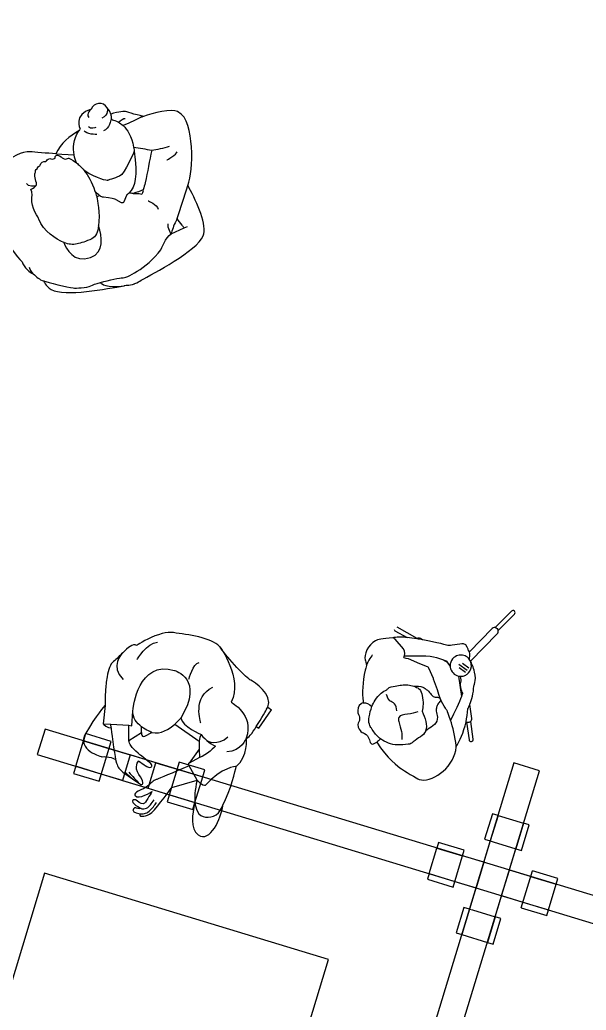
# Model space of a CAD drawing. Header units: millimetres. Extents: x 13722 to 114356, y -17117 to 61088.
# Drawn here: x 74872 to 76781, y 14825 to 18164 of the extents above; entities that cross this region are included whole.
import ezdxf

# ---------------------------------------------------------------- set-up
doc = ezdxf.new("R2010")
doc.units = ezdxf.units.MM
for name, color, linetype in [('01', 3, 'Continuous'), ('02', 250, 'Continuous'), ('03', 8, 'Continuous'), ('0_CUT', 250, 'Continuous'), ('Toffu_Outline', 8, 'Continuous')]:
    doc.layers.add(name, color=color, linetype=linetype)

# ---------------------------------------------------------------- blocks, each defined once
blk = doc.blocks.new('2r2')
at = {"layer": 'Toffu_Outline'}
for points in [[(94351.5, -4015.1), (94413.1, -4018.4)], [(94784.2, -4264.2), (94795.7, -4260.1)]]:
    blk.add_lwpolyline(points, dxfattribs=at)
for points, knots in [([(94646.7, -3889), (94618.8, -3883), (94585.3, -3872), (94585.3, -3872), (94585.3, -3872), (94563.6, -3872.9), (94536.8, -3881.3), (94533.3, -3868.8), (94525, -3860.4), (94525, -3860.4), (94518.9, -3849.7), (94507, -3843.7), (94495.2, -3845.2), (94484.5, -3846.6), (94475.3, -3853.9), (94471.3, -3864.2), (94409.1, -3884.8), (94433.6, -3930.3), (94433.6, -3930.3), (94431.9, -3932.7), (94430.4, -3935.1), (94428.9, -3937.4), (94428.9, -3937.4), (94428.9, -3937.4), (94428.8, -3937.4)], [0, 0, 0, 0, 1, 1, 1, 2, 2, 2, 3, 3, 3, 4, 4, 4, 5, 5, 5, 6, 6, 6, 7, 7, 7, 8, 8, 8, 8]), ([(94796.9, -4122.3), (94805, -4093.7), (94814.3, -4047.6), (94808.4, -3991.7), (94803.1, -3940.9), (94798.7, -3891.8), (94762.1, -3872.5), (94744, -3862.9), (94677.4, -3877.6), (94646.9, -3888.9)], [0, 0, 0, 0, 1, 1, 1, 2, 2, 2, 3, 3, 3, 3]), ([(94536.8, -3881.5), (94538, -3885.6), (94538.6, -3890.2), (94538.2, -3895.1), (94538, -3897.7), (94539.6, -3900.1), (94542.2, -3900.6), (94546.7, -3901.6), (94554.1, -3903.9), (94562.6, -3908.7), (94567.6, -3911.5), (94573, -3915.3), (94578.3, -3920.2), (94593, -3933.7), (94607.5, -3955.9), (94614, -3992.7), (94614.5, -3995.8), (94615, -3998.9), (94615.4, -4002.2), (94615.6, -4003.6), (94615.8, -4004.9), (94616, -4006.3), (94626.8, -4090.8), (94620.8, -4125.4), (94598.1, -4147.5), (94595.9, -4149.6), (94593.7, -4151.6), (94591.2, -4153.5), (94590.5, -4154), (94589.9, -4154.8), (94589.6, -4155.6), (94589.6, -4155.6), (94580.7, -4177.4), (94580.7, -4177.4), (94579.6, -4180.2), (94576.2, -4181.5), (94573.5, -4180), (94573.5, -4180), (94554.8, -4169.9), (94554.8, -4169.9), (94554.6, -4169.8), (94554.4, -4169.7), (94554.2, -4169.6), (94552, -4168.7), (94536.9, -4163.3), (94512.1, -4161.8), (94508.7, -4161.6), (94504.8, -4159.8), (94500.6, -4156.7), (94500.6, -4156.7), (94500.5, -4156.7), (94500.5, -4156.7), (94495.3, -4153), (94489.6, -4147.3), (94483.7, -4140.6), (94483.6, -4140.5), (94483.5, -4140.4), (94483.4, -4140.3)], [0, 0, 0, 0, 1, 1, 1, 2, 2, 2, 3, 3, 3, 4, 4, 4, 5, 5, 5, 6, 6, 6, 7, 7, 7, 8, 8, 8, 9, 9, 9, 10, 10, 10, 11, 11, 11, 12, 12, 12, 13, 13, 13, 14, 14, 14, 15, 15, 15, 16, 16, 16, 17, 17, 17, 18, 18, 18, 19, 19, 19, 19]), ([(94646.9, -3888.9), (94646.8, -3888.9), (94646.8, -3888.9), (94646.7, -3889), (94642.6, -3890.5), (94639.2, -3891.9), (94636.6, -3893.2), (94626.1, -3898.7), (94601.2, -3910), (94578.3, -3920.2)], [0, 0, 0, 0, 1, 1, 1, 2, 2, 2, 3, 3, 3, 3]), ([(94428.8, -3937.5), (94400.3, -3954.4), (94366.8, -3980.4), (94351.5, -4015.1), (94322.9, -4013.1), (94280.2, -4010.1), (94264.7, -4008.2), (94240.4, -4005.1), (94194.8, -4029.7), (94179.2, -4046.8), (94163.7, -4064.1), (94172.9, -4136), (94176.6, -4174.7), (94180.3, -4213.4), (94189.3, -4303.9), (94189.3, -4303.9), (94190.7, -4331.4), (94238, -4379.4), (94238, -4379.4), (94244.5, -4397), (94263.9, -4417), (94275.8, -4419.4)], [0, 0, 0, 0, 1, 1, 1, 2, 2, 2, 3, 3, 3, 4, 4, 4, 5, 5, 5, 6, 6, 6, 7, 7, 7, 7]), ([(94421.4, -4045.8), (94421.4, -4045.8), (94421.4, -4045.7), (94421.4, -4045.7), (94418.5, -4039), (94415.2, -4029.7), (94413.2, -4018.4), (94409.2, -3996.6), (94410.1, -3967.5), (94428.8, -3937.5), (94428.8, -3937.5), (94428.8, -3937.4), (94428.8, -3937.4)], [0, 0, 0, 0, 1, 1, 1, 2, 2, 2, 3, 3, 3, 4, 4, 4, 4]), ([(94616, -4006.3), (94616, -4006.3), (94583.6, -4083), (94566.7, -4090.3), (94549.9, -4097.7), (94525.7, -4104.9), (94525.7, -4104.9), (94525.7, -4104.9), (94492.5, -4102.2), (94447.1, -4071.5), (94447.1, -4071.5), (94447.1, -4071.5), (94447.1, -4071.5)], [0, 0, 0, 0, 1, 1, 1, 2, 2, 2, 3, 3, 3, 4, 4, 4, 4]), ([(94614, -3992.7), (94634.3, -3996), (94654.6, -3999.3), (94674.8, -4002.6), (94667.6, -4039.3), (94660.4, -4076), (94653.1, -4112.6), (94650.9, -4120.5), (94648.7, -4128.3), (94646.5, -4136.1)], [0, 0, 0, 0, 1, 1, 1, 2, 2, 2, 3, 3, 3, 3]), ([(94674.8, -4002.6), (94684.1, -4001.5), (94694, -3999.9), (94704.7, -3997.5), (94715.7, -3995.1), (94725.9, -3992.3), (94735, -3989.3)], [0, 0, 0, 0, 1, 1, 1, 2, 2, 2, 2]), ([(94495.8, -4258.3), (94493.1, -4278), (94486.6, -4294.9), (94473.2, -4301.4), (94453.6, -4311), (94436, -4316.2), (94423.1, -4319), (94408.9, -4322.1), (94394.1, -4320.6), (94380.7, -4314.9), (94380.1, -4314.6), (94379.5, -4314.4), (94378.9, -4314.1), (94352.4, -4302.5), (94309.4, -4277.9), (94294.9, -4235.3), (94294.9, -4235.3), (94267.1, -4192.3), (94270.6, -4166.7), (94270.6, -4166.7), (94275.8, -4144.1), (94267.1, -4135.3), (94267.1, -4135.3), (94277.8, -4131.2), (94283.3, -4124.1), (94285.8, -4120.8), (94287.2, -4117), (94286.1, -4112.6), (94282.6, -4098.5), (94277.1, -4081), (94283.4, -4077.4), (94283.4, -4077.4), (94282.4, -4066.6), (94288.6, -4066.5), (94288.6, -4066.5), (94290.9, -4057.4), (94297.9, -4055.6), (94297.9, -4055.6), (94303.5, -4040.5), (94311.8, -4040.9), (94311.8, -4040.9), (94319.7, -4042.6), (94320, -4039.1), (94320.3, -4035.6), (94331.7, -4028.1), (94335.4, -4032), (94339.2, -4035.9), (94349, -4030.4), (94349, -4030.4), (94349, -4030.4), (94348.1, -4018.4), (94357.9, -4020.2), (94367.6, -4021.9), (94373.6, -4029.2), (94375, -4030.3), (94376.4, -4031.3), (94383.8, -4033.2), (94383.8, -4033.2), (94383.8, -4033.2), (94394, -4029.6), (94394, -4029.6)], [0, 0, 0, 0, 1, 1, 1, 2, 2, 2, 3, 3, 3, 4, 4, 4, 5, 5, 5, 6, 6, 6, 7, 7, 7, 8, 8, 8, 9, 9, 9, 10, 10, 10, 11, 11, 11, 12, 12, 12, 13, 13, 13, 14, 14, 14, 15, 15, 15, 16, 16, 16, 17, 17, 17, 18, 18, 18, 19, 19, 19, 20, 20, 20, 20]), ([(94394, -4029.6), (94394, -4029.6), (94405.7, -4033.2), (94421.4, -4045.7), (94429.3, -4051.9), (94438.1, -4060.3), (94447.1, -4071.5)], [0, 0, 0, 0, 1, 1, 1, 2, 2, 2, 2]), ([(94447.1, -4071.5), (94460.2, -4087.9), (94473.4, -4110.3), (94483.7, -4140.6), (94485.7, -4146.6), (94487.7, -4152.9), (94489.5, -4159.6), (94489.9, -4161.1), (94490.3, -4162.6), (94490.7, -4164.2)], [0, 0, 0, 0, 1, 1, 1, 2, 2, 2, 3, 3, 3, 3]), ([(94584.7, -4459.3), (94587.8, -4458.7), (94590.6, -4458.2), (94593, -4457.8), (94598.9, -4457.6), (94607.3, -4456.5), (94616.4, -4453.2), (94616.7, -4453.1), (94616.9, -4453), (94617.1, -4452.9), (94617.4, -4452.8), (94617.7, -4452.7), (94617.9, -4452.6), (94627.1, -4449.5), (94634.2, -4445), (94639, -4441.5), (94680.2, -4418.6), (94826.2, -4343.5), (94848.1, -4291.6), (94862.9, -4256.5), (94828.5, -4181), (94800.5, -4129), (94799.3, -4126.9), (94798.1, -4124.7), (94796.9, -4122.5)], [0, 0, 0, 0, 1, 1, 1, 2, 2, 2, 3, 3, 3, 4, 4, 4, 5, 5, 5, 6, 6, 6, 7, 7, 7, 8, 8, 8, 8]), ([(94646.5, -4136.1), (94646.7, -4137.6), (94646.8, -4139.9), (94646, -4142.7), (94644.9, -4146.9), (94642.3, -4149.5), (94641.1, -4150.7), (94638.4, -4150.2), (94635.6, -4149.8), (94632.7, -4149.5), (94625.5, -4148.8), (94618.9, -4148.7), (94612.9, -4148.9), (94624.2, -4145.3), (94635.4, -4141.1), (94646.5, -4136.1)], [0, 0, 0, 0, 1, 1, 1, 2, 2, 2, 3, 3, 3, 4, 4, 4, 5, 5, 5, 5]), ([(94760.8, -4233.7), (94772.8, -4196.6), (94784.9, -4159.6), (94796.9, -4122.5), (94796.9, -4122.4), (94796.9, -4122.4), (94796.9, -4122.3), (94797.6, -4120.1), (94798.3, -4118), (94799, -4115.9)], [0, 0, 0, 0, 1, 1, 1, 2, 2, 2, 3, 3, 3, 3]), ([(94613.2, -4149), (94613.1, -4149), (94613, -4149), (94612.9, -4148.9), (94608.5, -4148.4), (94603.6, -4147.9), (94598.1, -4147.5)], [0, 0, 0, 0, 1, 1, 1, 2, 2, 2, 2]), ([(94740.5, -4285.2), (94741.3, -4282.3), (94742, -4279.4), (94742.9, -4276.5), (94747.6, -4260.2), (94754, -4245.9), (94760.8, -4233.7), (94765.5, -4240.9), (94770.8, -4248.3), (94777, -4255.9), (94779.4, -4258.8), (94781.8, -4261.6), (94784.2, -4264.2), (94784.2, -4264.2), (94740.5, -4285.2), (94740.5, -4285.2)], [0, 0, 0, 0, 1, 1, 1, 2, 2, 2, 3, 3, 3, 4, 4, 4, 5, 5, 5, 5]), ([(94378.9, -4314.1), (94386.2, -4333.5), (94411.6, -4385.7), (94468.6, -4364.9), (94516.1, -4347.6), (94507, -4293), (94495.8, -4258.3), (94495.8, -4258.3), (94495.7, -4258.2), (94495.7, -4258.2)], [0, 0, 0, 0, 1, 1, 1, 2, 2, 2, 3, 3, 3, 3]), ([(94310.2, -4443.8), (94310.2, -4443.8), (94310.3, -4443.8), (94310.3, -4443.8), (94312.6, -4444.7), (94315.1, -4445.5), (94317.7, -4446.2), (94343.7, -4453.6), (94409, -4468.4), (94415.1, -4468), (94415.1, -4468), (94456.9, -4467.8), (94470, -4460), (94474.5, -4457.2), (94487.2, -4453.1), (94502.3, -4448.9), (94531.4, -4440.7), (94569.5, -4432.3), (94576.3, -4433.4), (94586.6, -4435), (94655.7, -4404.4), (94705.8, -4338.4), (94705.8, -4338.4), (94722.3, -4295.6), (94740.5, -4285.2)], [0, 0, 0, 0, 1, 1, 1, 2, 2, 2, 3, 3, 3, 4, 4, 4, 5, 5, 5, 6, 6, 6, 7, 7, 7, 8, 8, 8, 8]), ([(94275.8, -4419.4), (94275.8, -4419.4), (94275.8, -4419.4), (94275.8, -4419.4), (94275.2, -4418.7), (94263.9, -4405.9), (94263, -4398.4)], [0, 0, 0, 0, 1, 1, 1, 2, 2, 2, 2]), ([(94310.3, -4443.8), (94317.9, -4457.3), (94326.5, -4467.7), (94336.2, -4472.9), (94382.4, -4497.6), (94524.8, -4470.3), (94581.8, -4459.8)], [0, 0, 0, 0, 1, 1, 1, 2, 2, 2, 2]), ([(94502.3, -4448.9), (94502.6, -4450.2), (94503.6, -4451.1), (94503.6, -4451.1), (94503.6, -4451.1), (94522.9, -4469.9), (94581.8, -4459.8), (94582.8, -4459.6), (94583.8, -4459.4), (94584.7, -4459.3)], [0, 0, 0, 0, 1, 1, 1, 2, 2, 2, 3, 3, 3, 3])]:
    blk.add_open_spline(points, degree=3, knots=knots, dxfattribs=at)
for points in [[(94471.3, -3864.2), (94471.3, -3864.2), (94452, -3880), (94462.5, -3892.3)], [(94525, -3860.4), (94525, -3860.4), (94531.2, -3884), (94506.5, -3894.8)], [(94537.5, -3899.8), (94537.5, -3899.8), (94532.1, -3931.6), (94512.7, -3937.8)], [(94562.6, -3908.7), (94570.4, -3902.1), (94581.1, -3894.1), (94585.6, -3895.6)], [(94489.9, -3950), (94489.9, -3950), (94451.8, -3950.3), (94447.2, -3937.3)], [(94486.2, -3927), (94486.2, -3927), (94469.5, -3933.6), (94461.6, -3923.9)], [(94725.7, -4035.8), (94725.7, -4035.8), (94759.1, -4017.1), (94761, -4008.4)], [(94283.3, -4124.1), (94283.3, -4124.1), (94257.8, -4128.8), (94253, -4115.1)], [(94500.5, -4156.7), (94496.9, -4157.6), (94493.2, -4158.5), (94489.5, -4159.6)], [(94490.7, -4164.2), (94490.7, -4164.2), (94501.4, -4217.4), (94495.7, -4258.2)], [(94662.4, -4173.6), (94662.4, -4173.6), (94693.4, -4185.4), (94696.8, -4201.8)], [(94740.5, -4285.2), (94740.5, -4285.2), (94727.7, -4265.3), (94730, -4250.7)], [(94275.8, -4419.4), (94287, -4431.4), (94296.3, -4438.7), (94310.2, -4443.8)]]:
    blk.add_open_spline(points, degree=3, dxfattribs=at)
blk = doc.blocks.new('90_90')
at = {"layer": '02'}
for p, q in [((12638.8, -431.1), (12618.8, -431.1)), ((12618.8, -431.1), (12618.8, -521.1)), ((12638.8, -431.1), (12638.8, -521.1)), ((12638.8, -431.1), (12728.8, -431.1)), ((12728.8, -431.1), (12728.8, -521.1)), ((12748.8, -431.1), (12728.8, -431.1)), ((12748.8, -521.1), (12748.8, -431.1)), ((12618.8, -521.1), (12748.8, -521.1)), ((12638.8, -521.1), (12638.8, -596.1)), ((12728.8, -596.1), (12728.8, -521.1)), ((12473.8, -576.1), (12473.8, -596.1)), ((12563.8, -576.1), (12473.8, -576.1)), ((12563.8, -596.1), (12473.8, -596.1)), ((12473.8, -596.1), (12473.8, -686.1)), ((12563.8, -596.1), (12563.8, -576.1)), ((12563.8, -596.1), (12563.8, -606.1)), ((12803.8, -596.1), (12563.8, -596.1)), ((12803.8, -576.1), (12803.8, -596.1)), ((12893.8, -576.1), (12803.8, -576.1)), ((12893.8, -596.1), (12803.8, -596.1)), ((12803.8, -596.1), (12803.8, -606.1)), ((12893.8, -596.1), (12893.8, -576.1)), ((12893.8, -596.1), (12893.8, -686.1)), ((12563.8, -606.1), (12563.8, -686.1)), ((12803.8, -606.1), (12803.8, -686.1)), ((12563.8, -686.1), (12473.8, -686.1)), ((12473.8, -686.1), (12473.8, -706.1)), ((12563.8, -706.1), (12563.8, -686.1)), ((12563.8, -686.1), (12803.8, -686.1)), ((12638.8, -686.1), (12638.8, -761.1)), ((12728.8, -761.1), (12728.8, -686.1)), ((12893.8, -686.1), (12803.8, -686.1)), ((12803.8, -686.1), (12803.8, -706.1)), ((12893.8, -706.1), (12893.8, -686.1)), ((12473.8, -706.1), (12563.8, -706.1)), ((12803.8, -706.1), (12893.8, -706.1)), ((12618.8, -761.1), (12618.8, -851.1)), ((12618.8, -761.1), (12748.8, -761.1)), ((12638.8, -761.1), (12638.8, -851.1)), ((12728.8, -761.1), (12728.8, -851.1)), ((12748.8, -851.1), (12748.8, -761.1)), ((12618.8, -851.1), (12638.8, -851.1)), ((12638.8, -851.1), (12728.8, -851.1)), ((12728.8, -851.1), (12748.8, -851.1))]:
    blk.add_line(p, q, dxfattribs=at)
for points in [[(12728.8, -596.1), (12638.8, -596.1)], [(12638.8, -686.1), (12728.8, -686.1)]]:
    blk.add_lwpolyline(points, dxfattribs=at)
blk = doc.blocks.new('RW')
at = {"layer": '02'}
blk.add_line((95280.6, -22727.5), (95254.4, -22813.7), dxfattribs=at)
blk.add_lwpolyline([(95254.4, -22813.7), (97153.7, -23390.7), (97179.9, -23304.6), (95280.6, -22727.5)], dxfattribs=at)
blk.add_lwpolyline([(96197.8, -25023.3), (96284, -25049.5), (96946.7, -22867.9), (96860.6, -22841.8)], close=True, dxfattribs=at)
at = {"layer": '0_CUT'}
blk.add_line((95383.6, -22852.9), (95409.8, -22766.8), dxfattribs=at)
at = {"layer": '0_CUT', "color": 7}
blk.add_lwpolyline([(95503.1, -22769), (95417, -22742.9), (95409.8, -22766.8), (95495.9, -22793), (95567.6, -22814.8), (95541.5, -22900.9), (95469.7, -22879.1), (95383.6, -22852.9), (95376.3, -22876.8), (95462.4, -22903)], close=True, dxfattribs=at)
blk.add_lwpolyline([(95541.5, -22900.9), (95627.6, -22927), (95653.7, -22840.9), (95567.6, -22814.8)], dxfattribs=at)
at = {"layer": '0_CUT'}
for points in [[(95653.7, -22840.9), (95725.5, -22862.7), (95811.6, -22888.9), (95818.9, -22865), (95732.8, -22838.8), (95692.1, -22972.7), (95778.2, -22998.9), (95785.5, -22975), (95811.6, -22888.9)], [(95627.6, -22927), (95699.3, -22948.8), (95785.5, -22975)]]:
    blk.add_lwpolyline(points, dxfattribs=at)
at = {"layer": '02', "rotation": 73.10102855420453}
blk.add_blockref('90_90', (92488.5, -35182.5), dxfattribs=at)
blk = doc.blocks.new('FWFW')
at = {"layer": 'Toffu_Outline'}
for p, q in [((109766.2, -4872.6), (109766.2, -4872.6)), ((110799.1, -4989.7), (110777.9, -4973.6)), ((110793.5, -4997.1), (110766.2, -4976.5)), ((110788.1, -5004.3), (110766.8, -4988.2)), ((110091.3, -5191.7), (110134.7, -5129.5)), ((110121.6, -5120.4), (110134.7, -5129.5)), ((109566.7, -5176.9), (109593.5, -5178.3)), ((109593.5, -5178.3), (109653.8, -5181.5)), ((109594, -5190.3), (109593.5, -5178.3)), ((109696, -5205.8), (109696.2, -5186.5)), ((110083.3, -5186.1), (110091.3, -5191.7))]:
    blk.add_line(p, q, dxfattribs=at)
for points in [[(110943.2, -4796.8), (110943.2, -4796.8), (110888.6, -4852.4), (110888.6, -4852.4)], [(110898.7, -4862.2), (110898.7, -4862.2), (110953.3, -4806.7), (110953.3, -4806.7)], [(110947.3, -4794.7), (110945.8, -4794.9), (110944.4, -4795.6), (110943.2, -4796.8)], [(110953.2, -4796.7), (110951.6, -4795.1), (110949.4, -4794.4), (110947.3, -4794.7)], [(110953.3, -4806.7), (110956, -4803.9), (110956, -4799.4), (110953.2, -4796.7)], [(109766.2, -4872.6), (109732.5, -4880.9), (109698.1, -4900.9), (109685.2, -4909)], [(109804.1, -4869.4), (109792.4, -4867.7), (109779.4, -4869.3), (109766.2, -4872.6)], [(109959.5, -4915.9), (109932.6, -4886.5), (109850.9, -4875.9), (109804.1, -4869.4)], [(110547.3, -4858.6), (110547.8, -4860.3), (110548.9, -4861.9), (110550.6, -4862.8)], [(110550.6, -4862.8), (110550.6, -4862.8), (110591.2, -4885.9), (110591.2, -4885.9)], [(110625.4, -4889.1), (110625.4, -4889.1), (110557.6, -4850.6), (110557.6, -4850.6)], [(110877.7, -4855.9), (110877.7, -4855.9), (110801.2, -4933.7), (110801.2, -4933.7)], [(110804.8, -4965.3), (110804.8, -4965.3), (110895.3, -4873.2), (110895.3, -4873.2)], [(110884.8, -4852.4), (110882.2, -4852.7), (110879.7, -4853.9), (110877.7, -4855.9)], [(110888.5, -4852.5), (110887.3, -4852.3), (110886, -4852.2), (110884.8, -4852.4)], [(110888.6, -4852.4), (110888.6, -4852.4), (110888.5, -4852.5), (110888.5, -4852.5)], [(110888.5, -4852.4), (110888.5, -4852.4), (110888.5, -4852.4), (110888.6, -4852.4)], [(110888.6, -4852.4), (110891, -4852.8), (110893.3, -4853.9), (110895.1, -4855.8)], [(110895.1, -4855.8), (110897, -4857.6), (110898.1, -4859.8), (110898.6, -4862.1)], [(110895.3, -4873.2), (110898.3, -4870.3), (110899.3, -4866.1), (110898.6, -4862.3)], [(110898.6, -4862.3), (110898.6, -4862.3), (110898.7, -4862.2), (110898.7, -4862.2)], [(109679.9, -4912.4), (109666.8, -4905.3), (109650.9, -4919.6), (109633.1, -4937.2)], [(109681.7, -4959.6), (109681.7, -4959.6), (109714.2, -4904.2), (109750.7, -4901.6)], [(110484.7, -4896.6), (110460.5, -4910.4), (110444.3, -4944), (110450.5, -4961.6)], [(110542.8, -4886.4), (110508.2, -4890.9), (110491, -4893.1), (110484.7, -4896.6)], [(110564.9, -4884.7), (110555, -4884.9), (110547.4, -4885.8), (110542.8, -4886.4)], [(110550.8, -4891.3), (110548.3, -4889.2), (110545.5, -4887.6), (110542.8, -4886.4)], [(110579.7, -4923.5), (110579.7, -4923.5), (110550.8, -4891.3), (110550.8, -4891.3)], [(110591.5, -4886.1), (110585, -4885.3), (110575.9, -4884.5), (110564.9, -4884.7)], [(110591.2, -4885.9), (110591.2, -4885.9), (110591.5, -4886.1), (110591.5, -4886.1)], [(110624.2, -4890.1), (110613, -4888.4), (110601.9, -4886.9), (110591.2, -4885.9)], [(110624.2, -4890.1), (110624.5, -4889.7), (110625, -4889.4), (110625.4, -4889.1)], [(110643.6, -4893.4), (110637.2, -4892.2), (110630.7, -4891.1), (110624.2, -4890.1)], [(110625.5, -4889.2), (110625.5, -4889.2), (110625.4, -4889.1), (110625.4, -4889.1)], [(110625.4, -4889.1), (110625.4, -4889.1), (110625.4, -4889.1), (110625.4, -4889.1)], [(110629, -4888), (110627.8, -4888.2), (110626.6, -4888.6), (110625.5, -4889.2)], [(110636.8, -4889.5), (110634.4, -4888.1), (110631.6, -4887.6), (110629, -4888)], [(110643.6, -4893.4), (110643.6, -4893.4), (110636.8, -4889.5), (110636.8, -4889.5)], [(110643.9, -4893.5), (110643.9, -4893.5), (110643.6, -4893.4), (110643.6, -4893.4)], [(110730.9, -4913.2), (110730.9, -4913.2), (110689.8, -4901.9), (110643.9, -4893.5)], [(110781.6, -4906.9), (110769.7, -4906.7), (110730.9, -4913.2), (110730.9, -4913.2)], [(110797.5, -4928.8), (110797.5, -4928.8), (110793.4, -4907.2), (110781.6, -4906.9)], [(109632.9, -4937.4), (109630.1, -4940.2), (109589.4, -4982.2), (109634.5, -5027.2)], [(109632.9, -4937.4), (109623.1, -4947.1), (109612.7, -4957.9), (109601.9, -4966.5)], [(109633.1, -4937.2), (109633, -4937.3), (109633, -4937.3), (109632.9, -4937.4)], [(109685.2, -4909), (109681.8, -4911.1), (109679.9, -4912.4), (109679.9, -4912.4)], [(109959.4, -4916), (109959.4, -4916), (110039.9, -5024.6), (109998.3, -5103.5)], [(109963.7, -4921.3), (109962.5, -4919.5), (109961.1, -4917.6), (109959.5, -4915.9)], [(110064.5, -5029.8), (110053.1, -5025.1), (109985.1, -4954.9), (109963.7, -4921.3)], [(110582.5, -4947.3), (110586, -4936.9), (110579.7, -4923.5), (110579.7, -4923.5)], [(110801.2, -4933.7), (110800.4, -4931.6), (110799.2, -4929.8), (110797.5, -4928.8)], [(110800.8, -4958.7), (110801.2, -4956.9), (110804.3, -4942.3), (110801.2, -4933.7)], [(110801.2, -4933.7), (110801.2, -4933.7), (110801.2, -4933.7), (110801.2, -4933.7)], [(109601.9, -4966.5), (109591.3, -4975), (109584.6, -4995.4), (109580.5, -5018.4)], [(109668.2, -5125.3), (109668.2, -5125.3), (109684.6, -4960.8), (109808, -4996.7)], [(109856, -5026.2), (109856, -5026.2), (109870.2, -4973.3), (109890.2, -4970.1)], [(110450.5, -4961.6), (110451.5, -4964.3), (110454.6, -4971.2), (110454.1, -4980.7)], [(110475, -4943.8), (110475, -4943.8), (110457, -4966.2), (110454.1, -4980.7)], [(110603.6, -4961.5), (110597, -4955.4), (110576.4, -4956.1), (110579.7, -4952.3)], [(110579.7, -4952.3), (110580.9, -4950.8), (110581.8, -4949.1), (110582.4, -4947.3)], [(110582.4, -4947.3), (110582.4, -4947.3), (110582.5, -4947.3), (110582.5, -4947.3)], [(110582.5, -4947.3), (110610.4, -4946.7), (110669.9, -4946.4), (110690, -4952.9)], [(110625.9, -4971.6), (110625.9, -4971.6), (110603.6, -4961.5), (110603.6, -4961.5)], [(110662.1, -4985.9), (110662.1, -4985.9), (110625.9, -4971.6), (110625.9, -4971.6)], [(110690, -4952.9), (110690, -4952.9), (110710.2, -4959.6), (110710.2, -4959.6)], [(110710.2, -4959.5), (110710.2, -4959.5), (110723.5, -4963.9), (110723.5, -4963.9)], [(110710.2, -4959.6), (110710.2, -4959.6), (110726.7, -4969), (110726.7, -4969)], [(110723.5, -4963.9), (110723.5, -4963.9), (110724.6, -4965.8), (110726.5, -4968.7)], [(110726.7, -4969), (110729.3, -4972.9), (110733, -4978.6), (110736.7, -4983.5)], [(110749.2, -4953.3), (110742.7, -4958.8), (110738.3, -4966.4), (110736.9, -4974.9)], [(110767.4, -4945.2), (110760.4, -4946.2), (110754.2, -4949.1), (110749.2, -4953.3)], [(110787.1, -4948.1), (110781.1, -4945.4), (110774.4, -4944.2), (110767.4, -4945.2)], [(110800.8, -4958.7), (110797.2, -4954.1), (110792.5, -4950.5), (110787.1, -4948.1)], [(110800.7, -4958.9), (110800.7, -4958.9), (110800.7, -4958.8), (110800.8, -4958.7)], [(110804.8, -4965.3), (110803.7, -4962.9), (110802.3, -4960.7), (110800.8, -4958.7)], [(110819, -5002.6), (110814.7, -4984.5), (110808.8, -4972.1), (110804.8, -4965.3)], [(110807.8, -4975.8), (110807.3, -4972.1), (110806.3, -4968.5), (110804.8, -4965.3)], [(109808, -4996.7), (109808, -4996.7), (109909.5, -5025.9), (109828.5, -5157.2)], [(110450.4, -4995.5), (110440.6, -5037.4), (110440.3, -5073.6), (110442.9, -5100.9)], [(110454.1, -4980.7), (110453.7, -4987), (110451.9, -4992.1), (110450.4, -4995.5)], [(110665, -4988.8), (110664.4, -4987.5), (110663.4, -4986.4), (110662.1, -4985.9)], [(110680.1, -5023.7), (110680.1, -5023.7), (110665, -4988.8), (110665, -4988.8)], [(110736.9, -4974.9), (110736.4, -4978.4), (110736.4, -4980.4), (110736.7, -4983.5)], [(110736.7, -4983.5), (110736.7, -4984.2), (110736.7, -4985), (110736.8, -4985.7)], [(110736.8, -4985.7), (110738.9, -5001), (110750.5, -5012.7), (110764.7, -5015.8)], [(110815.9, -5050.1), (110815.9, -5050.1), (110825.9, -5031.8), (110819, -5002.6)], [(109580.5, -5018.4), (109577.7, -5034), (109576, -5050.7), (109575, -5065.8)], [(110121.6, -5120.4), (110141, -5078.5), (110075.3, -5034.2), (110064.5, -5029.8)], [(110680.5, -5026.5), (110680.7, -5025.5), (110680.5, -5024.5), (110680.1, -5023.7)], [(110702.7, -5090.4), (110697.2, -5077), (110690.8, -5049.2), (110680.5, -5026.5)], [(110764.7, -5015.8), (110764.7, -5015.8), (110764.7, -5015.8), (110764.7, -5015.8)], [(110764.7, -5015.8), (110764.7, -5015.8), (110774.4, -5084.7), (110774.4, -5084.7)], [(110764.7, -5015.8), (110766.6, -5016.2), (110768.6, -5016.5), (110770.5, -5016.6)], [(110770.8, -5037.5), (110765.8, -5046), (110778.2, -5075.1), (110778.2, -5075.1)], [(110770.5, -5016.6), (110772.7, -5016.7), (110775, -5016.6), (110777.3, -5016.3)], [(110770.5, -5016.6), (110772.3, -5024.3), (110773.4, -5033.2), (110770.8, -5037.5)], [(110777.3, -5016.3), (110781.6, -5015.7), (110785.6, -5014.3), (110789.2, -5012.4)], [(109575, -5066.2), (109573.6, -5087.9), (109573.6, -5106.1), (109573.7, -5112.2)], [(109575, -5065.8), (109575, -5065.8), (109574.9, -5066), (109574.9, -5066)], [(109896, -5173.6), (109896, -5173.6), (109866.8, -5085.3), (109936.8, -5052.7)], [(110483.9, -5096.8), (110489.3, -5088), (110495.7, -5079.7), (110503.7, -5073.5)], [(110503.7, -5073.5), (110509.7, -5068.8), (110516.6, -5065.3), (110523.6, -5062)], [(110523.6, -5062), (110524.3, -5060.9), (110525.1, -5059.8), (110526, -5058.9)], [(110526, -5058.9), (110532, -5052.1), (110541.8, -5051.1), (110551.1, -5049.7)], [(110551.1, -5049.7), (110566.2, -5047.4), (110580.2, -5044), (110594.2, -5045.4)], [(110594.2, -5045.4), (110600.9, -5046.1), (110607.6, -5047.8), (110614.2, -5050.1)], [(110614.1, -5050.1), (110614.2, -5050.1), (110614.2, -5050.1), (110614.2, -5050.1)], [(110614.2, -5050.1), (110625, -5049.6), (110635.4, -5049.7), (110644.4, -5053.4)], [(110614.2, -5050.1), (110616.2, -5050.8), (110618.1, -5051.5), (110620.1, -5052.3)], [(110620.1, -5052.3), (110624.8, -5054.3), (110629.6, -5056.4), (110633, -5059.8)], [(110633, -5059.8), (110638.4, -5065.2), (110640.3, -5073.7), (110641.9, -5081.8)], [(110644.4, -5053.4), (110655.6, -5057.9), (110664.6, -5068), (110673, -5078.2)], [(110802.9, -5110.8), (110808.7, -5096), (110816.1, -5072.9), (110815.9, -5050.1)], [(109998.3, -5103.5), (109998.3, -5103.5), (110076.9, -5146.1), (110049.5, -5225)], [(110443.4, -5106.5), (110440.8, -5106.9), (110438.3, -5107.8), (110436.1, -5109.1)], [(110442.9, -5100.9), (110442.9, -5100.9), (110443.4, -5106.5), (110443.4, -5106.5)], [(110443.4, -5106.5), (110452.6, -5105.1), (110464.1, -5109.3), (110472.9, -5118.9)], [(110472.9, -5118.9), (110475.9, -5111.2), (110479.6, -5103.9), (110483.9, -5096.8)], [(110533.5, -5099.5), (110527.2, -5094.5), (110524.7, -5086.2), (110522.1, -5077.9)], [(110549, -5109.1), (110544.8, -5105.2), (110538.1, -5103.3), (110533.5, -5099.5)], [(110641.9, -5081.8), (110643.9, -5091.9), (110645.4, -5101.4), (110645.1, -5110.9)], [(110673, -5078.2), (110675.7, -5081.4), (110678.3, -5084.6), (110682.1, -5085.8)], [(110682.1, -5085.8), (110686.5, -5087.3), (110692.6, -5086.1), (110697.4, -5087.6)], [(110703.6, -5098.9), (110702.4, -5103.5), (110697.9, -5106.4), (110695.1, -5110.2)], [(110697.4, -5087.6), (110699.9, -5088.5), (110702, -5090), (110703.1, -5092.2)], [(110703.4, -5092), (110703.2, -5091.5), (110702.9, -5091), (110702.7, -5090.4)], [(110703.1, -5092.2), (110704.1, -5094.2), (110704.2, -5096.8), (110703.6, -5098.9)], [(110720.5, -5123.9), (110715.4, -5116), (110708.6, -5104.4), (110703.4, -5092)], [(110774.4, -5084.9), (110767.2, -5102.5), (110751.5, -5140), (110737.8, -5164.6)], [(110778.2, -5075.1), (110778.2, -5075.1), (110776.8, -5078.8), (110774.4, -5084.7)], [(110774.4, -5084.7), (110774.4, -5084.7), (110774.4, -5084.9), (110774.4, -5084.9)], [(109573.6, -5114.6), (109573.6, -5114.6), (109566.7, -5176.9), (109566.7, -5176.9)], [(109573.6, -5112.2), (109573.6, -5113.7), (109573.6, -5114.6), (109573.6, -5114.6)], [(109663.8, -5183.2), (109663.8, -5183.2), (109667.5, -5133.7), (109667.5, -5133.7)], [(109696.3, -5186.4), (109680.6, -5174.4), (109665.8, -5156.8), (109667.5, -5133.7)], [(109667.5, -5133.7), (109667.5, -5133.7), (109668.2, -5125.3), (109668.2, -5125.3)], [(110083.3, -5186.1), (110100.6, -5158.7), (110117.8, -5127.1), (110117.8, -5127.1)], [(110117.8, -5127.1), (110119.3, -5124.9), (110120.6, -5122.6), (110121.6, -5120.4)], [(110436.1, -5109.1), (110426.1, -5115.2), (110424.2, -5130.5), (110425.8, -5140)], [(110425.8, -5140), (110427.3, -5149.3), (110431.9, -5151.2), (110431.5, -5160.2)], [(110463.8, -5152.9), (110465.7, -5141.1), (110468.7, -5129.7), (110472.9, -5118.9)], [(110556.8, -5133), (110555.8, -5123.8), (110554.8, -5114.5), (110549, -5109.1)], [(110628, -5136.4), (110617.4, -5139.4), (110606.8, -5142.3), (110593.2, -5144.2)], [(110645.1, -5110.9), (110644.9, -5118.7), (110643.5, -5126.6), (110642.1, -5134.5)], [(110642.1, -5134.5), (110647, -5145.5), (110651.9, -5156.4), (110654.6, -5168.9)], [(110690.8, -5120.7), (110689.8, -5124.9), (110689.1, -5129.3), (110689.4, -5133.6)], [(110689.4, -5133.6), (110690, -5140.6), (110693.1, -5147.4), (110693.4, -5154.4)], [(110695.1, -5110.2), (110692.9, -5113.3), (110691.7, -5116.9), (110690.8, -5120.7)], [(110727.2, -5134), (110727.2, -5134), (110724.4, -5130.1), (110720.5, -5123.9)], [(110737.8, -5164.6), (110732, -5146.2), (110727.2, -5134), (110727.2, -5134)], [(110790.1, -5170), (110793, -5156.5), (110795.1, -5141.9), (110796, -5126.3)], [(110796, -5126.3), (110796, -5126.3), (110798.8, -5120.8), (110802.4, -5112)], [(110803.1, -5111.9), (110803.1, -5111.9), (110802.9, -5110.8), (110802.9, -5110.8)], [(110809.6, -5158.3), (110809.6, -5158.3), (110803.1, -5111.9), (110803.1, -5111.9)], [(109809.5, -5177.3), (109820, -5168), (109827, -5159.5), (109828.7, -5157.3)], [(109828.7, -5157.3), (109829, -5157), (109829.1, -5156.8), (109829.1, -5156.8)], [(109829.1, -5156.8), (109832.9, -5186.3), (109897.5, -5212.6), (109897.5, -5212.6)], [(110431.5, -5160.2), (110431.2, -5169.5), (110426.2, -5170.5), (110425.9, -5179.5)], [(110464.3, -5178.4), (110461.8, -5170.5), (110462.5, -5161.6), (110463.8, -5152.9)], [(110563.1, -5155.6), (110561.8, -5159.3), (110562.3, -5164.2), (110563.2, -5168.9)], [(110593.2, -5144.2), (110581, -5146), (110566.4, -5146.8), (110563.1, -5155.6)], [(110563.2, -5168.9), (110565.6, -5181.4), (110570.1, -5191.8), (110572.2, -5203.1)], [(110654.6, -5168.9), (110657, -5179.9), (110657.5, -5192.1), (110653.9, -5201.3)], [(110693.4, -5154.4), (110693.9, -5163.3), (110689.9, -5172.7), (110683.7, -5179.4)], [(110756.9, -5251.4), (110753.8, -5220.3), (110745, -5187.5), (110737.8, -5164.6)], [(110757.1, -5253.4), (110768.1, -5235.2), (110782.1, -5206.7), (110790.1, -5170)], [(110790.1, -5170), (110790.6, -5170.3), (110791.2, -5170.7), (110791.8, -5171)], [(110791.8, -5171), (110791.8, -5171), (110791.8, -5171.1), (110791.8, -5171.1)], [(110791.8, -5171.1), (110791.8, -5171.1), (110800, -5230.3), (110800, -5230.3)], [(110799, -5172.2), (110796.5, -5172.6), (110794, -5172.2), (110791.9, -5171.1)], [(110805.7, -5169.1), (110803.9, -5170.7), (110801.6, -5171.9), (110799, -5172.2)], [(110805.7, -5169.1), (110808.6, -5166.4), (110810.1, -5162.4), (110809.6, -5158.3)], [(110814, -5228.4), (110814, -5228.4), (110805.7, -5169.1), (110805.7, -5169.1)], [(109566.7, -5176.9), (109566.7, -5176.9), (109582, -5191.8), (109594, -5190.3)], [(109594, -5190.3), (109594, -5190.3), (109604.7, -5280.5), (109608.9, -5296.5)], [(109653.3, -5232.5), (109653.3, -5232.5), (109653.8, -5181.5), (109653.8, -5181.5)], [(109653.3, -5232.5), (109653.3, -5232.5), (109696, -5205.8), (109696, -5205.8)], [(109653.8, -5181.5), (109653.8, -5181.5), (109663.8, -5183.2), (109663.8, -5183.2)], [(109696, -5205.8), (109696, -5205.8), (109696.1, -5211.6), (109696.1, -5211.6)], [(109730.9, -5205.6), (109730.9, -5205.6), (109713.1, -5199.2), (109696.3, -5186.4)], [(109707.6, -5218.4), (109707.6, -5218.4), (109731, -5205.7), (109731, -5205.7)], [(109730.9, -5205.6), (109761.2, -5213.6), (109790.5, -5194.2), (109809, -5177.7)], [(109731, -5205.7), (109731, -5205.7), (109730.9, -5205.6), (109730.9, -5205.6)], [(109809, -5177.7), (109809, -5177.7), (109809.2, -5177.9), (109809.2, -5177.9)], [(109809.2, -5177.9), (109809.2, -5177.9), (109891, -5234.9), (109891, -5234.9)], [(110049.5, -5225), (110054.8, -5227.9), (110069.1, -5208.4), (110083.3, -5186.1)], [(110425.9, -5179.5), (110425.5, -5191.3), (110433.7, -5200.2), (110435.6, -5202.1)], [(110435.6, -5202.1), (110442.3, -5209), (110446, -5206.7), (110453.1, -5212.4)], [(110471.3, -5191.9), (110468.5, -5187.6), (110465.8, -5183.2), (110464.3, -5178.4)], [(110495.5, -5222), (110485.9, -5213.4), (110478.3, -5202.9), (110471.3, -5191.9)], [(110572.2, -5203.1), (110573.8, -5211.7), (110573.9, -5220.8), (110574.1, -5229.8)], [(110653.5, -5202.4), (110646.8, -5217.5), (110628, -5223.8), (110611.9, -5237.3)], [(110653.9, -5201.3), (110653.8, -5201.7), (110653.6, -5202.1), (110653.5, -5202.4)], [(110661.4, -5195.3), (110658.8, -5197.2), (110656.3, -5199.2), (110653.9, -5201.3)], [(110683.7, -5179.4), (110677.4, -5186.2), (110668.8, -5190), (110661.4, -5195.3)], [(109658.1, -5246.1), (109655.7, -5240.8), (109653.3, -5232.5), (109653.3, -5232.5)], [(109696.1, -5211.6), (109696.2, -5217.5), (109702.5, -5221.2), (109707.6, -5218.4)], [(109891, -5234.9), (109890.1, -5243.5), (109890, -5253), (109890.2, -5261.7)], [(109897.1, -5213.2), (109894.1, -5217.9), (109891.9, -5226), (109891, -5234.9)], [(109896.9, -5213), (109896.9, -5213), (109897, -5213.1), (109897.1, -5213.2)], [(109897.5, -5212.6), (109897.3, -5212.8), (109897.2, -5213), (109897.1, -5213.2)], [(109897.1, -5213.2), (109898.4, -5214.7), (109906.3, -5223.8), (109916.4, -5232.9)], [(109916.4, -5232.9), (109916.4, -5232.9), (109916.4, -5232.9), (109916.5, -5232.9)], [(109916.5, -5232.9), (109918.2, -5233.9), (109952.5, -5253.5), (109987.5, -5220.3)], [(109916.5, -5232.9), (109925.7, -5241.2), (109936.7, -5249.4), (109946.1, -5251.8)], [(110049.4, -5225.1), (110049.4, -5225.1), (110032.9, -5269.7), (109984.4, -5271.2)], [(110015.5, -5320.7), (110056.8, -5286.2), (110049.5, -5225), (110049.5, -5225)], [(110049.5, -5225), (110049.4, -5225), (110049.4, -5225.1), (110049.4, -5225.1)], [(110453.1, -5212.4), (110467.1, -5223.4), (110462.7, -5240.4), (110471.5, -5244.2)], [(110471.5, -5244.2), (110474.7, -5245.6), (110480, -5245.4), (110489.3, -5238.4)], [(110489.4, -5238.4), (110489.4, -5238.4), (110489.3, -5238.4), (110489.3, -5238.4)], [(110489.3, -5238.4), (110522.7, -5292.3), (110562.9, -5322.8), (110572.3, -5329)], [(110501.8, -5227.2), (110497, -5232.1), (110492.9, -5235.7), (110489.4, -5238.4)], [(110501.8, -5227.2), (110499.6, -5225.6), (110497.5, -5223.8), (110495.5, -5222)], [(110558.3, -5248), (110538.3, -5246.9), (110517.9, -5239.4), (110501.8, -5227.2)], [(110611.9, -5237.3), (110606.6, -5241.6), (110601.7, -5246.7), (110596.4, -5245.8)], [(110800, -5230.3), (110800.5, -5234.2), (110804.1, -5236.9), (110808, -5236.3)], [(110808, -5236.3), (110811.8, -5235.8), (110814.5, -5232.3), (110814, -5228.4)], [(109668.3, -5260), (109664, -5255.6), (109660.7, -5251.7), (109658.1, -5246.1)], [(109693.4, -5282.9), (109692.4, -5282.2), (109680.2, -5272.5), (109668.3, -5260)], [(109890.2, -5261.7), (109890.2, -5261.7), (109857, -5309.3), (109857, -5309.3)], [(109890.2, -5261.7), (109890.6, -5277), (109892, -5289.9), (109892, -5289.9)], [(109946.1, -5251.8), (109946.1, -5251.8), (109914.5, -5284), (109892, -5289.9)], [(110594.5, -5245.1), (110582.5, -5246.9), (110570.5, -5248.6), (110558.3, -5248)], [(110596.4, -5245.8), (110595.8, -5245.7), (110595.2, -5245.4), (110594.5, -5245.1)], [(110632, -5363.9), (110670.9, -5378), (110743.5, -5327.5), (110755.4, -5267.2)], [(110755.4, -5267.2), (110756.6, -5261.1), (110756.9, -5256.1), (110757, -5253.5)], [(110757.1, -5253.4), (110757.1, -5252.7), (110757, -5252.1), (110756.9, -5251.4)], [(110757, -5253.5), (110757.1, -5253.5), (110757.1, -5253.5), (110757.1, -5253.4)], [(109564, -5288.3), (109583.3, -5283.5), (109608.9, -5296.5), (109608.9, -5296.5)], [(109608.9, -5296.5), (109608.9, -5296.5), (109612.4, -5309.5), (109612.4, -5309.5)], [(109687.4, -5347.3), (109670.3, -5322.4), (109686.5, -5302), (109686.5, -5302)], [(109686.5, -5302), (109686.5, -5302), (109705.6, -5314.9), (109705.6, -5314.9)], [(109731, -5319.2), (109732.8, -5312.5), (109721.4, -5304.9), (109693.4, -5282.9)], [(109892, -5289.9), (109892, -5289.9), (109857, -5309.3), (109857, -5309.3)], [(109639.5, -5338.1), (109648.4, -5346.1), (109657.3, -5354.2), (109666.1, -5362.2)], [(109654.1, -5340.1), (109666.1, -5353), (109678.1, -5366), (109690.2, -5378.9)], [(109705.6, -5314.9), (109705.6, -5314.9), (109722, -5327.6), (109728.8, -5322.5)], [(109728.8, -5322.5), (109730.5, -5321.3), (109731, -5319.5), (109731, -5319.2)], [(109856.8, -5318.3), (109798.8, -5343), (109757.4, -5360.5), (109747.7, -5364.2)], [(109856.9, -5309.4), (109856.9, -5309.4), (109853.6, -5311.3), (109853.6, -5311.3)], [(109853.6, -5311.3), (109853.6, -5311.3), (109856.8, -5318.3), (109856.8, -5318.3)], [(109883.5, -5366.2), (109883.5, -5366.2), (109856.8, -5318.3), (109856.8, -5318.3)], [(109857, -5309.3), (109857, -5309.3), (109856.9, -5309.4), (109856.9, -5309.4)], [(110015.4, -5320.8), (110015.4, -5320.8), (109965.5, -5321.8), (109910.5, -5385)], [(109970.3, -5450.8), (109997.3, -5401.6), (110013.5, -5329.3), (110015.2, -5321.6)], [(110015.2, -5321.6), (110015.3, -5321.2), (110015.4, -5321), (110015.4, -5320.9)], [(110015.4, -5320.9), (110015.4, -5320.8), (110015.5, -5320.7), (110015.5, -5320.7)], [(110572.3, -5329), (110585.2, -5337.4), (110601.7, -5347.1), (110601.7, -5347.1)], [(109694.3, -5381.8), (109704.6, -5382.1), (109704.6, -5372.3), (109687.4, -5347.3)], [(109735.5, -5370.3), (109730.1, -5373.9), (109726.9, -5377.3), (109724.8, -5379.5)], [(109747.7, -5364.2), (109746.1, -5364.8), (109741.2, -5366.5), (109735.5, -5370.3)], [(109798.9, -5390.9), (109798.9, -5390.9), (109883.5, -5366.2), (109883.5, -5366.2)], [(109883.5, -5366.2), (109876.3, -5400.5), (109874.6, -5425.6), (109876.5, -5444.1)], [(109910.5, -5385), (109910.5, -5385), (109900.4, -5386.1), (109883.5, -5366.2)], [(110601.7, -5347.1), (110619, -5357.2), (110627.6, -5362.3), (110632, -5363.9)], [(109691.5, -5400.4), (109682.3, -5404.9), (109675.5, -5408.4), (109674.3, -5414.4)], [(109674.6, -5418.8), (109686, -5434.5), (109731.5, -5404.9), (109731.5, -5404.9)], [(109690.2, -5378.9), (109690.2, -5378.9), (109694.3, -5381.8), (109694.3, -5381.8)], [(109702.9, -5395.5), (109698, -5397.3), (109694.1, -5399.1), (109691.5, -5400.4)], [(109724.8, -5379.5), (109720.4, -5383.9), (109713.5, -5389.7), (109702.9, -5395.5)], [(109666.9, -5433.9), (109657.9, -5443.4), (109694.8, -5462.2), (109694.8, -5462.2)], [(109674.3, -5414.4), (109674, -5416.3), (109674.3, -5417.9), (109674.6, -5418.8)], [(109726.4, -5449.8), (109729.3, -5445.8), (109733.7, -5440.1), (109739.5, -5432.6)], [(109667.4, -5467.1), (109664.8, -5476.4), (109690.6, -5480.3), (109691.7, -5480.4)], [(109677, -5460.3), (109677, -5460.3), (109670, -5457.5), (109667.4, -5467.1)], [(109694.8, -5462.2), (109690, -5464.9), (109677, -5460.3), (109677, -5460.3)], [(109694.8, -5462.2), (109697.5, -5463), (109702.5, -5464), (109708.3, -5462.7)], [(109706.3, -5479.5), (109711.6, -5478.1), (109716.1, -5475.6), (109721.8, -5471)], [(109708.3, -5462.7), (109715.7, -5461), (109720.4, -5456.5), (109722.6, -5454.4)], [(109721.8, -5471), (109733, -5461.8), (109741.1, -5450.7), (109746.4, -5442.3)], [(109722.6, -5454.4), (109724.2, -5452.7), (109725.2, -5451.3), (109726.4, -5449.8)], [(109876.5, -5444.1), (109867.2, -5479.9), (109860, -5530.9), (109887.4, -5551)], [(109876.5, -5444.1), (109876.5, -5444.1), (109880.9, -5483.9), (109903.8, -5489.3)], [(109887.4, -5551), (109927.3, -5580.2), (109965.5, -5493.6), (109970, -5453.5)], [(109903.8, -5489.3), (109926.6, -5494.8), (109952.7, -5493.2), (109970, -5453.5)], [(109970, -5453.5), (109970.1, -5452.6), (109970.2, -5451.7), (109970.3, -5450.8)], [(109970, -5453.5), (109970.1, -5453.5), (109970.1, -5453.4), (109970.1, -5453.4)], [(109691.7, -5480.4), (109688.7, -5481.5), (109692.3, -5487.3), (109692.3, -5487.3)], [(109691.8, -5480.4), (109691.8, -5480.4), (109691.8, -5480.5), (109691.7, -5480.4)], [(109691.8, -5480.4), (109695.1, -5480.9), (109700.3, -5481.1), (109706.3, -5479.5)]]:
    blk.add_open_spline(points, degree=3, dxfattribs=at)
for points, knots in [([(110789.2, -5012.4), (110792.7, -5010.5), (110795.9, -5008.1), (110798.6, -5005.2), (110805.7, -4997.6), (110809.4, -4987), (110807.8, -4975.8)], [3, 3, 3, 3, 4, 4, 4, 5, 5, 5, 5]), ([(109573.6, -5114.6), (109573.6, -5114.6), (109541.9, -5150.4), (109508.4, -5208.1), (109474.9, -5265.8), (109564, -5288.3), (109564, -5288.3)], [54, 54, 54, 54, 55, 55, 55, 56, 56, 56, 56]), ([(109612.4, -5309.5), (109615.7, -5321.6), (109623.1, -5332.2), (109633.4, -5339.3), (109633.4, -5339.3), (109666.1, -5362.2), (109666.1, -5362.2), (109666.1, -5362.2), (109690.2, -5378.9), (109690.2, -5378.9)], [58, 58, 58, 58, 59, 59, 59, 60, 60, 60, 61, 61, 61, 61]), ([(109731.5, -5404.9), (109731.5, -5404.9), (109712.7, -5438.1), (109706.8, -5443.7), (109700.9, -5449.4), (109690.6, -5444.2), (109682.1, -5436.7), (109673.5, -5429.1), (109666.9, -5433.9), (109666.9, -5433.9)], [92, 92, 92, 92, 93, 93, 93, 94, 94, 94, 95, 95, 95, 95]), ([(109692.3, -5487.3), (109692.3, -5487.3), (109710.5, -5494.3), (109731.1, -5475.3), (109751.7, -5456.3), (109798.9, -5390.9), (109798.9, -5390.9)], [2, 2, 2, 2, 3, 3, 3, 4, 4, 4, 4])]:
    blk.add_open_spline(points, degree=3, knots=knots, dxfattribs=at)

msp = doc.modelspace()

# ---------------------------------------------------------------- hatches: boundary and pattern name
at = {"layer": '01', "lineweight": -2, "true_color": 0x999b37}
h = msp.add_hatch(dxfattribs=at)
h.set_pattern_fill('AR-SAND', color=55, scale=5)
h.set_pattern_definition([(37.5, (-19358.14, 21727.48), (-8.00016, 244.7066), [0, -193.04, 0, -215.9, 0, -206.375]), (7.5, (-19358.14, 21727.48), (224.7616, 358.4126), [0, -104.14, 0, -173.99, 0, -66.675]), (327.5, (-19514.35, 21727.48), (395.4962, 0.7186), [0, -63.5, 0, -228.6, 0, -298.45]), (317.5, (-19514.35, 21727.48), (381.7782, 111.4647), [0, -31.75, 0, -149.86, 0, -171.45])])
h.paths.add_polyline_path([(70453.8, 12983.3), (70453.8, 10764.6), (72599.6, 10043.3), (76293.8, 10043.3), (76293.8, 12983.3)], flags=17)
h.paths.add_polyline_path([(70453.8, 22943.3), (70453.8, 20883.3), (72903.8, 20883.3), (72903.8, 22943.3)], flags=17)
h.paths.add_polyline_path([(79063.8, 14353.3), (79063.8, 12513.3), (81313.8, 12513.3), (81313.8, 14353.3)], flags=17)
h.paths.add_polyline_path([(66994.8, 20603.3, 0.409585), (64324.8, 23223.3), (62204.1, 23223.3), (62204.1, 7963.3), (62204.1, 6963.3), (83214.7, 6963.3), (83214.7, 23223.3), (77183.8, 23223.3), (77183.8, 20603.3), (78783.8, 20603.3), (78783.8, 19033.3), (81593.8, 19033.3), (81593.8, 14633.3), (81593.8, 12233.3), (81593.8, 7963.3), (72553.8, 7963.3), (64324.8, 10463.3), (64324.8, 13163.3), (64324.8, 15543.3), (66994.8, 15543.3)])

# ---------------------------------------------------------------- linework, layer by layer
at = {"layer": '03'}
msp.add_lwpolyline([(74781.5, 14713.2), (75738.3, 14422.5), (75912.7, 14996.6), (74955.9, 15287.3)], close=True, dxfattribs=at)

# ---------------------------------------------------------------- block references
at = {"layer": '02'}
for name, p in [('RW', (-20323.1, 38500.6)), ('FWFW', (-34414, 20967.5))]:
    msp.add_blockref(name, p, dxfattribs=at)
at = {"layer": '03'}
msp.add_blockref('2r2', (-19358.1, 21727.5), dxfattribs=at)

doc.saveas('drawing.dxf')
